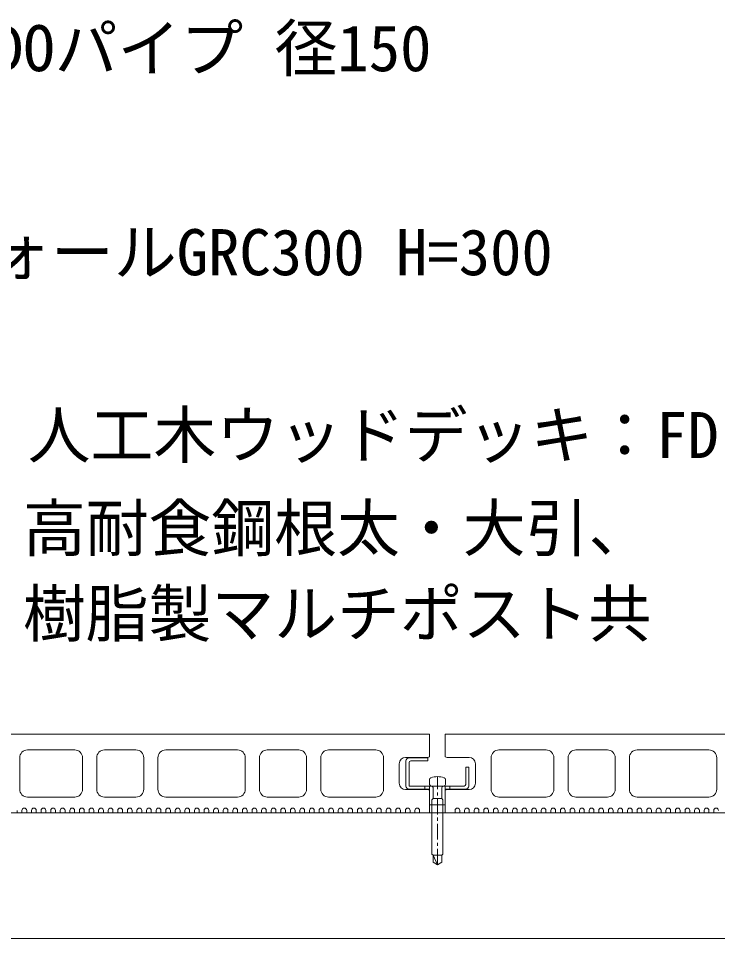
# Model space of a CAD drawing. Units: millimetres, scale not verified. Extents: x -1033 to 832, y -691 to 654.
# Drawn here: x 104 to 326.5, y -180.9 to 111.7 of the extents above; entities that cross this region are included whole.
import ezdxf
from ezdxf.enums import TextEntityAlignment as Align

# ---------------------------------------------------------------- set-up
doc = ezdxf.new("R2010")
doc.units = ezdxf.units.MM
doc.header["$LTSCALE"] = 4
doc.linetypes.add('USER4', pattern=[2, 1.25, -0.25, 0.25, -0.25])
for name, color, linetype, lineweight in [('0-B_MOJI', 7, 'Continuous', 18), ('0-E_DECKM', 7, 'Continuous', 18), ('1-2_26', 6, 'Continuous', 18), ('1-3_38', 6, 'USER4', 18), ('1-4_deck', 7, 'Continuous', 18), ('1-6_0', 6, 'Continuous', 18)]:
    doc.layers.add(name, color=color, linetype=linetype, lineweight=lineweight)
doc.styles.add('ＭＳ ゴシック', font='')
doc.styles.get('ＭＳ ゴシック').set_extended_font_data('MS Gothic')

msp = doc.modelspace()

# ---------------------------------------------------------------- linework, layer by layer
at = {"layer": '0-E_DECKM'}
for p, q in [((530.172, -140.901), (-60.159, -140.901)), ((530.172, -140.901), (-60.159, -140.901)), ((534.841, -180.901), (-60.159, -180.901))]:
    msp.add_line(p, q, dxfattribs=at)
for points in [[(530.172, -140.901), (-60.159, -140.901), (-60.159, -180.901)], [(534.841, -180.901), (534.841, -140.901), (-55.489, -140.901)]]:
    msp.add_lwpolyline(points, dxfattribs=at)
at = {"layer": '1-2_26'}
for p, q in [((227.316, -132.401), (227.316, -124.401)), ((228.316, -123.401), (234.316, -123.401)), ((228.316, -132.401), (228.316, -124.901)), ((228.816, -124.401), (234.316, -124.401)), ((234.316, -124.401), (234.316, -123.401)), ((247.316, -126.401), (246.316, -126.401)), ((246.316, -131.901), (246.316, -126.401)), ((247.316, -132.401), (247.316, -126.401)), ((245.816, -132.401), (228.316, -132.401)), ((234.816, -133.401), (228.316, -133.401)), ((233.316, -133.401), (233.316, -132.401)), ((234.816, -132.401), (234.816, -138.401)), ((246.316, -133.401), (239.816, -133.401)), ((241.316, -133.401), (241.316, -132.401))]:
    msp.add_line(p, q, dxfattribs=at)
msp.add_lwpolyline([(239.816, -132.401), (239.816, -138.401), (234.816, -138.401)], dxfattribs=at)
for centre, radius, start, end in [((228.316, -124.401), 1, 90, 180), ((228.816, -124.901), 0.5, 90, 180), ((228.316, -132.401), 1, 180, 270), ((245.816, -131.901), 0.5, 270, 0), ((246.316, -132.401), 1, 270, 0)]:
    msp.add_arc(centre, radius, start, end, dxfattribs=at)
at = {"layer": '1-3_38'}
msp.add_line((237.316, -157.401), (237.316, -129.401), dxfattribs=at)
at = {"layer": '1-4_deck'}
for p, q in [((234.791, -123.101), (234.791, -115.901)), ((121.891, -120.901), (106.891, -120.901)), ((141.391, -120.901), (131.391, -120.901)), ((173.691, -120.901), (150.891, -120.901)), ((193.191, -120.901), (183.191, -120.901)), ((217.691, -120.901), (202.691, -120.901)), ((271.891, -120.901), (256.891, -120.901)), ((291.391, -120.901), (281.391, -120.901)), ((323.691, -120.901), (300.891, -120.901)), ((104.391, -123.401), (104.391, -133.401)), ((124.391, -133.401), (124.391, -123.401)), ((128.891, -123.401), (128.891, -133.401)), ((143.891, -133.401), (143.891, -123.401)), ((148.391, -123.401), (148.391, -133.401)), ((176.191, -133.401), (176.191, -123.401)), ((180.691, -123.401), (180.691, -133.401)), ((195.691, -133.401), (195.691, -123.401)), ((200.191, -123.401), (200.191, -133.401)), ((220.191, -133.401), (220.191, -123.401)), ((225.191, -131.501), (225.191, -125.301)), ((227.191, -123.301), (234.191, -123.301)), ((240.391, -123.301), (247.391, -123.301)), ((249.391, -125.301), (249.391, -131.501)), ((254.391, -123.401), (254.391, -133.401)), ((274.391, -133.401), (274.391, -123.401)), ((278.891, -123.401), (278.891, -133.401)), ((293.891, -133.401), (293.891, -123.401)), ((298.391, -123.401), (298.391, -133.401)), ((326.191, -133.401), (326.191, -123.401)), ((234.191, -133.501), (227.191, -133.501)), ((247.391, -133.501), (240.391, -133.501)), ((106.891, -135.901), (121.891, -135.901)), ((131.391, -135.901), (141.391, -135.901)), ((150.891, -135.901), (173.691, -135.901)), ((183.191, -135.901), (193.191, -135.901)), ((202.691, -135.901), (217.691, -135.901)), ((256.891, -135.901), (271.891, -135.901)), ((281.391, -135.901), (291.391, -135.901)), ((300.891, -135.901), (323.691, -135.901))]:
    msp.add_line(p, q, dxfattribs=at)
for points in [[(234.791, -115.901), (89.791, -115.901), (89.791, -123.101)], [(384.791, -115.901), (239.791, -115.901), (239.791, -123.101)], [(231.666, -140.151), (231.666, -140.901), (234.791, -140.901), (234.791, -133.701)], [(239.791, -133.701), (239.791, -140.901), (242.916, -140.901), (242.916, -140.151)], [(103.566, -140.151), (103.566, -140.901), (105.116, -140.901), (105.116, -140.151)], [(106.616, -140.151), (106.616, -140.901), (108.166, -140.901), (108.166, -140.151)], [(109.666, -140.151), (109.666, -140.901), (111.216, -140.901), (111.216, -140.151)], [(112.716, -140.151), (112.716, -140.901), (114.266, -140.901), (114.266, -140.151)], [(115.766, -140.151), (115.766, -140.901), (117.316, -140.901), (117.316, -140.151)], [(118.816, -140.151), (118.816, -140.901), (120.366, -140.901), (120.366, -140.151)], [(121.866, -140.151), (121.866, -140.901), (123.416, -140.901), (123.416, -140.151)], [(124.916, -140.151), (124.916, -140.901), (126.466, -140.901), (126.466, -140.151)], [(127.966, -140.151), (127.966, -140.901), (129.516, -140.901), (129.516, -140.151)], [(131.016, -140.151), (131.016, -140.901), (132.566, -140.901), (132.566, -140.151)], [(134.066, -140.151), (134.066, -140.901), (135.616, -140.901), (135.616, -140.151)], [(137.116, -140.151), (137.116, -140.901), (138.666, -140.901), (138.666, -140.151)], [(140.166, -140.151), (140.166, -140.901), (141.716, -140.901), (141.716, -140.151)], [(143.216, -140.151), (143.216, -140.901), (144.766, -140.901), (144.766, -140.151)], [(146.266, -140.151), (146.266, -140.901), (147.816, -140.901), (147.816, -140.151)], [(149.316, -140.151), (149.316, -140.901), (150.866, -140.901), (150.866, -140.151)], [(152.366, -140.151), (152.366, -140.901), (153.916, -140.901), (153.916, -140.151)], [(155.416, -140.151), (155.416, -140.901), (156.966, -140.901), (156.966, -140.151)], [(158.466, -140.151), (158.466, -140.901), (160.016, -140.901), (160.016, -140.151)], [(161.516, -140.151), (161.516, -140.901), (163.066, -140.901), (163.066, -140.151)], [(164.566, -140.151), (164.566, -140.901), (166.116, -140.901), (166.116, -140.151)], [(167.616, -140.151), (167.616, -140.901), (169.166, -140.901), (169.166, -140.151)], [(170.666, -140.151), (170.666, -140.901), (172.216, -140.901), (172.216, -140.151)], [(173.716, -140.151), (173.716, -140.901), (175.266, -140.901), (175.266, -140.151)], [(176.766, -140.151), (176.766, -140.901), (178.316, -140.901), (178.316, -140.151)], [(179.816, -140.151), (179.816, -140.901), (181.366, -140.901), (181.366, -140.151)], [(182.866, -140.151), (182.866, -140.901), (184.416, -140.901), (184.416, -140.151)], [(185.916, -140.151), (185.916, -140.901), (187.466, -140.901), (187.466, -140.151)], [(188.966, -140.151), (188.966, -140.901), (190.516, -140.901), (190.516, -140.151)], [(192.016, -140.151), (192.016, -140.901), (193.566, -140.901), (193.566, -140.151)], [(195.066, -140.151), (195.066, -140.901), (196.616, -140.901), (196.616, -140.151)], [(198.116, -140.151), (198.116, -140.901), (199.666, -140.901), (199.666, -140.151)], [(201.166, -140.151), (201.166, -140.901), (202.716, -140.901), (202.716, -140.151)], [(204.216, -140.151), (204.216, -140.901), (205.766, -140.901), (205.766, -140.151)], [(207.266, -140.151), (207.266, -140.901), (208.816, -140.901), (208.816, -140.151)], [(210.316, -140.151), (210.316, -140.901), (211.866, -140.901), (211.866, -140.151)], [(213.366, -140.151), (213.366, -140.901), (214.916, -140.901), (214.916, -140.151)], [(216.416, -140.151), (216.416, -140.901), (217.966, -140.901), (217.966, -140.151)], [(219.466, -140.151), (219.466, -140.901), (221.016, -140.901), (221.016, -140.151)], [(222.516, -140.151), (222.516, -140.901), (224.066, -140.901), (224.066, -140.151)], [(225.566, -140.151), (225.566, -140.901), (227.116, -140.901), (227.116, -140.151)], [(228.616, -140.151), (228.616, -140.901), (230.166, -140.901), (230.166, -140.151)], [(244.416, -140.151), (244.416, -140.901), (245.966, -140.901), (245.966, -140.151)], [(247.466, -140.151), (247.466, -140.901), (249.016, -140.901), (249.016, -140.151)], [(250.516, -140.151), (250.516, -140.901), (252.066, -140.901), (252.066, -140.151)], [(253.566, -140.151), (253.566, -140.901), (255.116, -140.901), (255.116, -140.151)], [(256.616, -140.151), (256.616, -140.901), (258.166, -140.901), (258.166, -140.151)], [(259.666, -140.151), (259.666, -140.901), (261.216, -140.901), (261.216, -140.151)], [(262.716, -140.151), (262.716, -140.901), (264.266, -140.901), (264.266, -140.151)], [(265.766, -140.151), (265.766, -140.901), (267.316, -140.901), (267.316, -140.151)], [(268.816, -140.151), (268.816, -140.901), (270.366, -140.901), (270.366, -140.151)], [(271.866, -140.151), (271.866, -140.901), (273.416, -140.901), (273.416, -140.151)], [(274.916, -140.151), (274.916, -140.901), (276.466, -140.901), (276.466, -140.151)], [(277.966, -140.151), (277.966, -140.901), (279.516, -140.901), (279.516, -140.151)], [(281.016, -140.151), (281.016, -140.901), (282.566, -140.901), (282.566, -140.151)], [(284.066, -140.151), (284.066, -140.901), (285.616, -140.901), (285.616, -140.151)], [(287.116, -140.151), (287.116, -140.901), (288.666, -140.901), (288.666, -140.151)], [(290.166, -140.151), (290.166, -140.901), (291.716, -140.901), (291.716, -140.151)], [(293.216, -140.151), (293.216, -140.901), (294.766, -140.901), (294.766, -140.151)], [(296.266, -140.151), (296.266, -140.901), (297.816, -140.901), (297.816, -140.151)], [(299.316, -140.151), (299.316, -140.901), (300.866, -140.901), (300.866, -140.151)], [(302.366, -140.151), (302.366, -140.901), (303.916, -140.901), (303.916, -140.151)], [(305.416, -140.151), (305.416, -140.901), (306.966, -140.901), (306.966, -140.151)], [(308.466, -140.151), (308.466, -140.901), (310.016, -140.901), (310.016, -140.151)], [(311.516, -140.151), (311.516, -140.901), (313.066, -140.901), (313.066, -140.151)], [(314.566, -140.151), (314.566, -140.901), (316.116, -140.901), (316.116, -140.151)], [(317.616, -140.151), (317.616, -140.901), (319.166, -140.901), (319.166, -140.151)], [(320.666, -140.151), (320.666, -140.901), (322.216, -140.901), (322.216, -140.151)], [(323.716, -140.151), (323.716, -140.901), (325.266, -140.901), (325.266, -140.151)]]:
    msp.add_lwpolyline(points, dxfattribs=at)
for centre, radius, start, end in [((106.891, -123.401), 2.5, 90, 180), ((121.891, -123.401), 2.5, 0, 90), ((131.391, -123.401), 2.5, 90, 180), ((141.391, -123.401), 2.5, 0, 90), ((150.891, -123.401), 2.5, 90, 180), ((173.691, -123.401), 2.5, 0, 90), ((183.191, -123.401), 2.5, 90, 180), ((193.191, -123.401), 2.5, 0, 90), ((202.691, -123.401), 2.5, 90, 180), ((217.691, -123.401), 2.5, 0, 90), ((256.891, -123.401), 2.5, 90, 180), ((271.891, -123.401), 2.5, 0, 90), ((281.391, -123.401), 2.5, 90, 180), ((291.391, -123.401), 2.5, 0, 90), ((300.891, -123.401), 2.5, 90, 180), ((323.691, -123.401), 2.5, 0, 90), ((227.191, -125.301), 2, 90, 180), ((234.191, -122.301), 1, 270, 306.8699), ((240.391, -122.301), 1, 233.1301, 270), ((247.391, -125.301), 2, 0, 90), ((227.191, -131.501), 2, 180, 270), ((247.391, -131.501), 2, 270, 0), ((106.891, -133.401), 2.5, 180, 270), ((121.891, -133.401), 2.5, 270, 0), ((131.391, -133.401), 2.5, 180, 270), ((141.391, -133.401), 2.5, 270, 0), ((150.891, -133.401), 2.5, 180, 270), ((173.691, -133.401), 2.5, 270, 0), ((183.191, -133.401), 2.5, 180, 270), ((193.191, -133.401), 2.5, 270, 0), ((202.691, -133.401), 2.5, 180, 270), ((217.691, -133.401), 2.5, 270, 0), ((234.191, -134.501), 1, 53.1301, 90), ((240.391, -134.501), 1, 90, 126.8699), ((256.891, -133.401), 2.5, 180, 270), ((271.891, -133.401), 2.5, 270, 0), ((281.391, -133.401), 2.5, 180, 270), ((291.391, -133.401), 2.5, 270, 0), ((300.891, -133.401), 2.5, 180, 270), ((323.691, -133.401), 2.5, 270, 0), ((105.866, -140.151), 0.75, 0, 180), ((108.916, -140.151), 0.75, 0, 180), ((111.966, -140.151), 0.75, 0, 180), ((115.016, -140.151), 0.75, 0, 180), ((118.066, -140.151), 0.75, 0, 180), ((121.116, -140.151), 0.75, 0, 180), ((124.166, -140.151), 0.75, 0, 180), ((127.216, -140.151), 0.75, 0, 180), ((130.266, -140.151), 0.75, 0, 180), ((133.316, -140.151), 0.75, 0, 180), ((136.366, -140.151), 0.75, 0, 180), ((139.416, -140.151), 0.75, 0, 180), ((142.466, -140.151), 0.75, 0, 180), ((145.516, -140.151), 0.75, 0, 180), ((148.566, -140.151), 0.75, 0, 180), ((151.616, -140.151), 0.75, 0, 180), ((154.666, -140.151), 0.75, 0, 180), ((157.716, -140.151), 0.75, 0, 180), ((160.766, -140.151), 0.75, 0, 180), ((163.816, -140.151), 0.75, 0, 180), ((166.866, -140.151), 0.75, 0, 180), ((169.916, -140.151), 0.75, 0, 180), ((172.966, -140.151), 0.75, 0, 180), ((176.016, -140.151), 0.75, 0, 180), ((179.066, -140.151), 0.75, 0, 180), ((182.116, -140.151), 0.75, 0, 180), ((185.166, -140.151), 0.75, 0, 180), ((188.216, -140.151), 0.75, 0, 180), ((191.266, -140.151), 0.75, 0, 180), ((194.316, -140.151), 0.75, 0, 180), ((197.366, -140.151), 0.75, 0, 180), ((200.416, -140.151), 0.75, 0, 180), ((203.466, -140.151), 0.75, 0, 180), ((206.516, -140.151), 0.75, 0, 180), ((209.566, -140.151), 0.75, 0, 180), ((212.616, -140.151), 0.75, 0, 180), ((215.666, -140.151), 0.75, 0, 180), ((218.716, -140.151), 0.75, 0, 180), ((221.766, -140.151), 0.75, 0, 180), ((224.816, -140.151), 0.75, 0, 180), ((227.866, -140.151), 0.75, 0, 180), ((230.916, -140.151), 0.75, 0, 180), ((243.666, -140.151), 0.75, 0, 180), ((246.716, -140.151), 0.75, 0, 180), ((249.766, -140.151), 0.75, 0, 180), ((252.816, -140.151), 0.75, 0, 180), ((255.866, -140.151), 0.75, 0, 180), ((258.916, -140.151), 0.75, 0, 180), ((261.966, -140.151), 0.75, 0, 180), ((265.016, -140.151), 0.75, 0, 180), ((268.066, -140.151), 0.75, 0, 180), ((271.116, -140.151), 0.75, 0, 180), ((274.166, -140.151), 0.75, 0, 180), ((277.216, -140.151), 0.75, 0, 180), ((280.266, -140.151), 0.75, 0, 180), ((283.316, -140.151), 0.75, 0, 180), ((286.366, -140.151), 0.75, 0, 180), ((289.416, -140.151), 0.75, 0, 180), ((292.466, -140.151), 0.75, 0, 180), ((295.516, -140.151), 0.75, 0, 180), ((298.566, -140.151), 0.75, 0, 180), ((301.616, -140.151), 0.75, 0, 180), ((304.666, -140.151), 0.75, 0, 180), ((307.716, -140.151), 0.75, 0, 180), ((310.766, -140.151), 0.75, 0, 180), ((313.816, -140.151), 0.75, 0, 180), ((316.866, -140.151), 0.75, 0, 180), ((319.916, -140.151), 0.75, 0, 180), ((322.966, -140.151), 0.75, 0, 180), ((326.016, -140.151), 0.75, 0, 180)]:
    msp.add_arc(centre, radius, start, end, dxfattribs=at)
at = {"layer": '1-6_0'}
for p, q in [((234.841, -130.244), (234.841, -131.901)), ((239.841, -130.244), (239.841, -131.901)), ((235.941, -132.901), (235.941, -136.401)), ((238.741, -132.896), (238.741, -136.401)), ((235.941, -136.401), (235.591, -136.751)), ((235.591, -136.751), (235.591, -154.051)), ((235.941, -136.401), (238.741, -136.401)), ((238.741, -136.401), (239.091, -136.751)), ((239.091, -136.751), (239.091, -154.051)), ((235.941, -154.401), (235.591, -154.051)), ((235.941, -154.401), (235.941, -156.593)), ((237.341, -157.401), (235.941, -154.401)), ((235.941, -154.401), (238.741, -154.401)), ((239.091, -154.051), (238.741, -154.401)), ((238.741, -154.401), (238.741, -156.593))]:
    msp.add_line(p, q, dxfattribs=at)
msp.add_lwpolyline([(238.741, -156.593), (237.341, -157.401), (235.941, -156.593)], dxfattribs=at)
for centre, radius, start, end in [((235.341, -130.244), 0.5, 109.47122, 180), ((237.341, -135.901), 6.5, 70.52878, 109.47122), ((239.341, -130.244), 0.5, 0, 70.52878), ((235.341, -131.901), 0.5, 180, 270), ((235.341, -131.901), 0.5, 180, 270), ((235.441, -132.901), 0.5, 0, 90), ((239.241, -132.896), 0.5, 84.26083, 180), ((239.341, -131.901), 0.5, 264.26083, 0)]:
    msp.add_arc(centre, radius, start, end, dxfattribs=at)

# ---------------------------------------------------------------- texts
at = {"layer": '0-B_MOJI', "style": 'ＭＳ ゴシック'}
for s, p in [('排水補助材：DOパイプ 径150', (-24.389, 90.518)), ('FDウォールGRC300 H=300', (54.417, 25.644)), ('人工木ウッドデッキ：FDウッド', (106.937, -32.507)), ('高耐食鋼根太・大引、', (105.406, -62.098)), ('樹脂製マルチポスト共', (105.406, -89.277))]:
    msp.add_text(s, height=14.66, dxfattribs=at).set_placement(p, align=Align.BOTTOM_LEFT)

doc.saveas('drawing.dxf')
